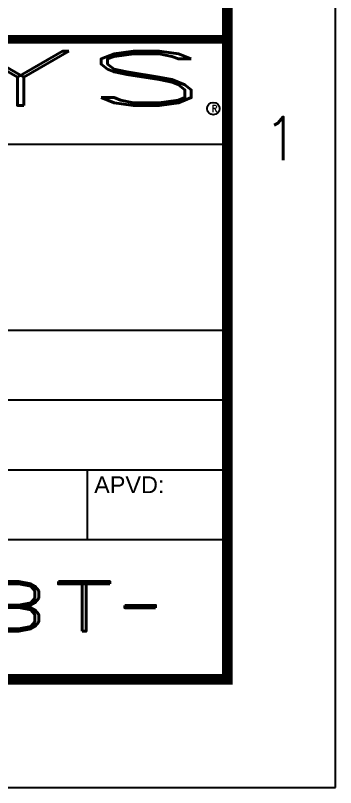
# Paper-space layout 'Layout1' of a CAD drawing. Extents: x 0 to 17, y 0 to 11.
# Drawn here: x 16.261 to 17, y 0 to 1.785 of the extents above; entities that cross this region are included whole.
import ezdxf
from ezdxf.enums import TextEntityAlignment as Align

# ---------------------------------------------------------------- set-up
doc = ezdxf.new("R2010")
doc.units = 0
doc.header["$LTSCALE"] = 0.375
doc.header["$MEASUREMENT"] = 0
doc.layers.add('06 Text', color=7, linetype='Continuous')
doc.layers.add('26 Border', color=7, linetype='Continuous')
doc.styles.add('ROMAND', font='romand')
doc.styles.add('ROMANS', font='romans.shx', dxfattribs={"width": 0.85})
doc.styles.get("Standard").update_dxf_attribs({"font": 'arial.ttf', "width": 0.85})

# ---------------------------------------------------------------- blocks, each defined once
blk = doc.blocks.new('B Size RBT Corrected')
at = {"layer": '06 Text'}
blk.add_circle((16.7177, 1.5693), 0.0144, dxfattribs=at)
at = {"layer": '26 Border'}
for p, q in [((17, 0), (17, 11)), ((14.8669, 1.4867), (16.75, 1.4867)), ((14.8669, 1.0571), (16.75, 1.0571)), ((16.75, 0.8957), (14.8669, 0.8957)), ((14.8669, 0.7343), (16.7593, 0.7343)), ((16.4272, 0.5729), (16.4272, 0.7343)), ((16.7593, 0.5729), (14.8669, 0.5729)), ((0, 0), (17, 0))]:
    blk.add_line(p, q, dxfattribs=at)
for points, const_width in [([(0.25, 10.75), (16.75, 10.75), (16.75, 0.25), (0.25, 0.25)], 0.025), ([(16.75, 0.25), (14.8669, 0.25), (14.8669, 2.2251), (16.75, 2.2251)], 0.02)]:
    blk.add_lwpolyline(points, close=True, dxfattribs=dict(at, const_width=const_width))
at = {"layer": '26 Border', "const_width": 0.02}
blk.add_lwpolyline([(16.75, 1.7296), (14.8669, 1.7296)], dxfattribs=at)
at = {"layer": '06 Text', "style": 'ROMAND', "width": 2.459513}
blk.add_text('R VISYS', height=0.125, dxfattribs=at).set_placement((14.8669, 1.5768), (16.7115, 1.5768), align=Align.FIT)
at = {"layer": '06 Text', "style": 'ROMANS'}
blk.add_text('1', height=0.1, dxfattribs=at).set_placement((16.875, 1.5), align=Align.MIDDLE_CENTER)
at = {"layer": '06 Text'}
blk.add_text('APVD:', height=0.03874, dxfattribs=at).set_placement((16.4425, 0.6805))
at = {"layer": '06 Text', "style": 'ROMAND', "width": 0.85}
blk.add_text('-', height=0.1148, dxfattribs=at).set_placement((16.4965, 0.3665))
at = {"layer": '06 Text', "insert": (16.7144, 1.5774), "char_height": 0.0162, "width": 0.816639, "attachment_point": 1, "style": 'ROMANS'}
blk.add_mtext('R', dxfattribs=at)
at = {"layer": '06 Text', "style": 'ROMANS', "width": 0.8}
for tag, p in [('POS_6_CHANGES_LINE_1', (15.2756, 3.4541)), ('POS_6_CHANGES_LINE_2', (15.2756, 3.371)), ('POS_5_CHANGES_LINE_1', (15.2756, 3.2611)), ('POS_5_CHANGES_LINE_2', (15.2756, 3.178)), ('POS_4_CHANGES_LINE_1', (15.2756, 3.0682)), ('POS_4_CHANGES_LINE_2', (15.2756, 2.985)), ('POS_3_CHANGES_LINE_1', (15.2756, 2.8752)), ('POS_3_CHANGES_LINE_2', (15.2756, 2.792)), ('POS_2_CHANGES_LINE_1', (15.2756, 2.6822)), ('POS_2_CHANGES_LINE_2', (15.2756, 2.5991)), ('POS_1_CHANGES_LINE_1', (15.2756, 2.4892)), ('POS_1_CHANGES_LINE_2', (15.2756, 2.4061))]:
    blk.add_attdef(tag, text='', height=0.0536, dxfattribs=at).set_placement(p, align=Align.MIDDLE_LEFT)
at = {"layer": '06 Text', "style": 'ROMANS'}
for tag, height, width, p in [('POS_6_DATE', 0.0464, 0.65, (15.1478, 3.4509)), ('POS_6_REV', 0.0536, 0.9, (14.9797, 3.4146)), ('POS_6_REV_BY', 0.0536, 0.85, (16.3685, 3.4134)), ('POS_6_APV_BY', 0.0536, 0.85, (16.5981, 3.4134)), ('POS_6_YEAR', 0.0464, 0.78125, (15.1361, 3.3765)), ('POS_5_DATE', 0.0464, 0.65, (15.1478, 3.2579)), ('POS_5_REV', 0.0536, 0.9, (14.9797, 3.2216)), ('POS_5_REV_BY', 0.0536, 0.85, (16.3685, 3.2204)), ('POS_5_APV_BY', 0.0536, 0.85, (16.5981, 3.2204)), ('POS_5_YEAR', 0.0464, 0.78125, (15.1361, 3.1835)), ('POS_4_DATE', 0.0464, 0.65, (15.1478, 3.0649)), ('POS_4_REV', 0.0536, 0.9, (14.9797, 3.0286)), ('POS_4_REV_BY', 0.0536, 0.85, (16.3685, 3.0274)), ('POS_4_APV_BY', 0.0536, 0.85, (16.5981, 3.0274)), ('POS_4_YEAR', 0.0464, 0.78125, (15.1361, 2.9905)), ('POS_3_DATE', 0.0464, 0.65, (15.1478, 2.872)), ('POS_3_REV', 0.0536, 0.9, (14.9797, 2.8356)), ('POS_3_REV_BY', 0.0536, 0.85, (16.3685, 2.8345)), ('POS_3_APV_BY', 0.0536, 0.85, (16.5981, 2.8345)), ('POS_3_YEAR', 0.0464, 0.78125, (15.1361, 2.7975)), ('POS_2_DATE', 0.0464, 0.65, (15.1478, 2.679)), ('POS_2_REV', 0.0536, 0.9, (14.9797, 2.6427)), ('POS_2_REV_BY', 0.0536, 0.85, (16.3685, 2.6415)), ('POS_2_APV_BY', 0.0536, 0.85, (16.5981, 2.6415)), ('POS_2_YEAR', 0.0464, 0.78125, (15.1361, 2.6045)), ('POS_1_DATE', 0.0464, 0.65, (15.1478, 2.486)), ('POS_1_REV', 0.0536, 0.9, (14.9797, 2.4497)), ('POS_1_REV_BY', 0.0536, 0.85, (16.3685, 2.4485)), ('POS_1_APV_BY', 0.0536, 0.85, (16.5981, 2.4485)), ('POS_1_YEAR', 0.0464, 0.78125, (15.1361, 2.4116)), ('TITLE_LINE_1', 0.053, 0.85, (15.8084, 1.3778)), ('TITLE_LINE_2', 0.053, 0.85, (15.8084, 1.2857)), ('TITLE_LINE_3', 0.053, 0.85, (15.8084, 1.1937)), ('TITLE_LINE_4', 0.053, 0.85, (15.8084, 1.1016)), ('CUSTOMER_NAME', 0.0536, 0.85, (15.8084, 0.9471)), ('PLANT_LOCATION', 0.0536, 0.85, (15.8084, 0.7857)), ('DATE', 0.0536, 0.85, (15.109, 0.6208)), ('BY', 0.0536, 0.85, (15.9296, 0.6208)), ('CHECKED', 0.0536, 0.85, (16.2473, 0.6208)), ('APPROVED', 0.0536, 0.85, (16.6062, 0.6208))]:
    blk.add_attdef(tag, text='', height=height, dxfattribs=dict(at, width=width)).set_placement(p, align=Align.MIDDLE_CENTER)
at = {"layer": '06 Text'}
for tag, height, style, width, p, p2 in [('SCALE', 0.0536, 'ROMANS', 1.503218, (15.372, 0.5931), (15.7409, 0.5931)), ('PROJECT_NUMBER', 0.1148, 'ROMAND', 1.596906, (14.9084, 0.3614), (16.497, 0.3614)), ('DRAWING_REVISION', 0.1148, 'ROMAND', 0.067701, (16.6091, 0.3614), (16.7201, 0.3614))]:
    blk.add_attdef(tag, text='', height=height, dxfattribs=dict(at, style=style, width=width)).set_placement(p, p2, align=Align.FIT)

psp = doc.layouts.get("Layout1")

# ---------------------------------------------------------------- block references
psp.add_blockref('B Size RBT Corrected', (0, 0)).add_auto_attribs({'PROJECT_NUMBER': 'B Size RBT'})

doc.saveas('drawing.dxf')
